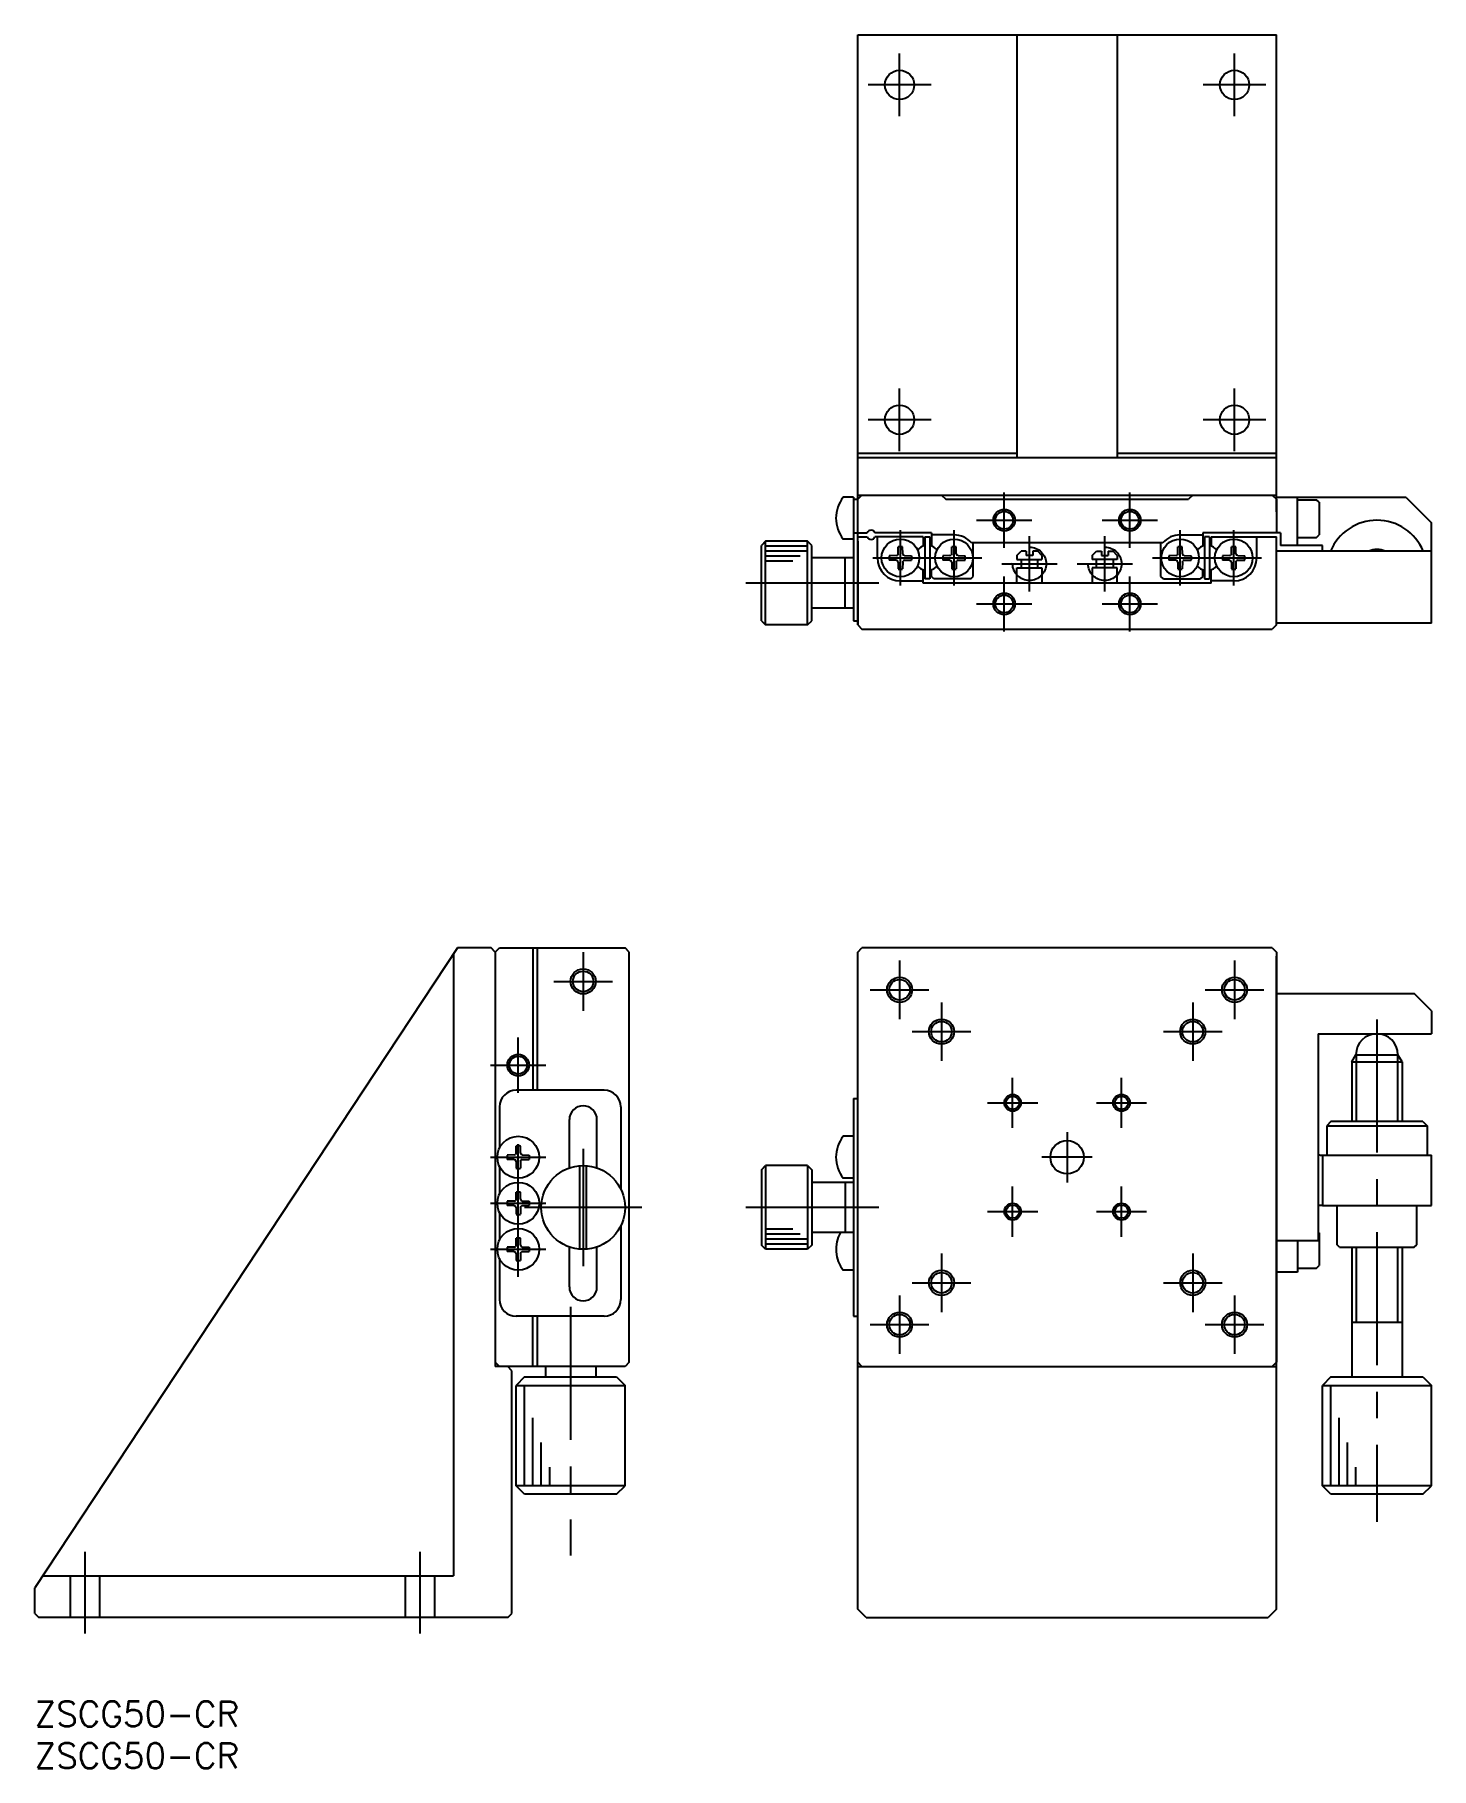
# Model space of a CAD drawing. Extents: x 0 to 167, y -8 to 199.
import ezdxf

# ---------------------------------------------------------------- set-up
doc = ezdxf.new("R2010")
doc.units = 0
doc.header["$LTSCALE"] = 0.5
doc.linetypes.add('CENTER', pattern=[50.8, 31.75, -6.35, 6.35, -6.35])
doc.linetypes.add('DASHED', pattern=[19.05, 12.7, -6.35])
for name, color, linetype in [('MSM_CENTER', 1, 'CENTER'), ('MSM_CONTINUOUS', 7, 'CONTINUOUS'), ('MSM_DASHED', 4, 'DASHED'), ('MSM_NARROW', 5, 'CONTINUOUS'), ('MSM_PART_NUMBER', 7, 'CONTINUOUS')]:
    doc.layers.add(name, color=color, linetype=linetype)
doc.styles.get("Standard").update_dxf_attribs({"font": 'txt.shx', "height": 3, "bigfont": 'bigfont.shx'})

# ---------------------------------------------------------------- blocks, each defined once
blk = doc.blocks.new('*U2')
at = {"layer": 'MSM_PART_NUMBER'}
blk.add_text('ZSCG50-CR', height=3, dxfattribs=at).set_placement((0, -3))
blk = doc.blocks.new('*U3')
at = {"layer": 'MSM_PART_NUMBER'}
blk.add_text('ZSCG50-CR', height=3, dxfattribs=at).set_placement((0, -8))

msp = doc.modelspace()

# ---------------------------------------------------------------- linework, layer by layer
at = {"layer": 'MSM_CENTER'}
for p, q in [((103.29, 189.34), (103.29, 196.84)), ((143.29, 189.34), (143.29, 196.84)), ((107.04, 193.09), (99.54, 193.09)), ((147.04, 193.09), (139.54, 193.09)), ((103.29, 149.34), (103.29, 156.84)), ((143.29, 149.34), (143.29, 156.84)), ((107.04, 153.09), (99.54, 153.09)), ((147.04, 153.09), (139.54, 153.09)), ((115.79, 137.79), (115.79, 144.39)), ((130.79, 137.79), (130.79, 144.39)), ((112.49, 141.09), (119.09, 141.09)), ((127.49, 141.09), (134.09, 141.09)), ((103.39, 133.29), (103.39, 139.89)), ((109.79, 133.29), (109.79, 139.89)), ((118.79, 132.59), (118.79, 139.19)), ((127.79, 132.59), (127.79, 139.19)), ((136.79, 133.29), (136.79, 139.89)), ((143.19, 133.29), (143.19, 139.89)), ((100.09, 136.59), (113.09, 136.59)), ((115.49, 135.89), (122.09, 135.89)), ((124.49, 135.89), (131.09, 135.89)), ((133.49, 136.59), (146.49, 136.59)), ((100.81, 133.59), (82.92, 133.59)), ((115.79, 127.79), (115.79, 134.39)), ((130.79, 127.79), (130.79, 134.39)), ((112.49, 131.09), (119.09, 131.09)), ((127.49, 131.09), (134.09, 131.09)), ((65.5, 89.5), (65.5, 82.5)), ((103.29, 88.5), (103.29, 81.5)), ((143.29, 88.5), (143.29, 81.5)), ((62, 86), (69, 86)), ((99.79, 85), (106.79, 85)), ((139.79, 85), (146.79, 85)), ((108.29, 83.5), (108.29, 76.5)), ((138.29, 83.5), (138.29, 76.5)), ((160.29, 81.44), (160.29, 21.44)), ((57.75, 72.7), (57.75, 79.3)), ((104.79, 80), (111.79, 80)), ((134.79, 80), (141.79, 80)), ((54.45, 76), (61.05, 76)), ((116.79, 68.5), (116.79, 74.5)), ((129.79, 68.5), (129.79, 74.5)), ((113.79, 71.5), (119.79, 71.5)), ((126.79, 71.5), (132.79, 71.5)), ((57.75, 50.7), (57.75, 68.3)), ((123.29, 68), (123.29, 62)), ((54.45, 65), (61.05, 65)), ((65.5, 66), (65.5, 52)), ((126.29, 65), (120.29, 65)), ((116.79, 55.5), (116.79, 61.5)), ((129.79, 55.5), (129.79, 61.5)), ((54.45, 59.5), (61.05, 59.5)), ((72.5, 59), (58.5, 59)), ((100.81, 59), (82.92, 59)), ((113.79, 58.5), (119.79, 58.5)), ((126.79, 58.5), (132.79, 58.5)), ((54.45, 54), (61.05, 54)), ((108.29, 53.5), (108.29, 46.5)), ((138.29, 53.5), (138.29, 46.5)), ((104.79, 50), (111.79, 50)), ((134.79, 50), (141.79, 50)), ((103.29, 48.5), (103.29, 41.5)), ((143.29, 48.5), (143.29, 41.5)), ((64, 47.11), (64, 17.42)), ((99.79, 45), (106.79, 45)), ((139.79, 45), (146.79, 45)), ((6, 17.85), (6, 8.09)), ((46, 17.85), (46, 8.09))]:
    msp.add_line(p, q, dxfattribs=at)
at = {"layer": 'MSM_CONTINUOUS'}
for p, q in [((98.29, 199.09), (148.29, 199.09)), ((98.29, 142.09), (98.29, 199.09)), ((117.29, 199.09), (117.29, 148.59)), ((129.29, 199.09), (129.29, 148.59)), ((148.29, 142.09), (148.29, 199.09)), ((98.29, 149.09), (117.29, 149.09)), ((98.29, 148.59), (148.29, 148.59)), ((129.29, 149.09), (148.29, 149.09)), ((97.79, 143.84), (96.56, 143.84)), ((97.79, 143.84), (97.79, 129.09)), ((97.79, 143.59), (98.29, 143.59)), ((98.29, 144.09), (148.29, 144.09)), ((98.79, 144.09), (98.29, 143.59)), ((98.29, 139.59), (98.29, 143.59)), ((108.29, 144.09), (108.79, 143.59)), ((108.79, 143.59), (137.79, 143.59)), ((138.29, 144.09), (137.79, 143.59)), ((147.79, 144.09), (148.29, 143.59)), ((163.79, 143.79), (148.29, 143.79)), ((148.29, 143.59), (148.29, 139.59)), ((150.79, 138.09), (150.79, 143.79)), ((150.79, 143.54), (153.09, 143.54)), ((153.39, 143.24), (153.09, 143.54)), ((153.39, 143.24), (153.39, 139.34)), ((163.79, 143.79), (166.79, 140.79)), ((97.79, 138.84), (96.56, 138.84)), ((97.79, 139.59), (99.43, 139.59)), ((98.29, 128.59), (98.29, 139.59)), ((98.29, 139.09), (99.43, 139.09)), ((107.09, 139.59), (100.34, 139.59)), ((106.09, 139.09), (100.34, 139.09)), ((100.64, 136.59), (100.64, 139.09)), ((106.09, 139.09), (106.09, 138.01)), ((106.29, 139.09), (106.29, 134.09)), ((106.29, 139.09), (106.89, 139.09)), ((106.89, 139.09), (106.89, 134.09)), ((107.09, 139.59), (107.09, 138.01)), ((109.79, 139.34), (107.09, 139.34)), ((136.79, 139.34), (139.49, 139.34)), ((148.29, 139.59), (139.49, 139.59)), ((139.49, 139.59), (139.49, 138.01)), ((139.69, 139.09), (139.69, 134.09)), ((140.29, 139.09), (139.69, 139.09)), ((140.29, 139.09), (140.29, 134.09)), ((140.49, 139.09), (148.29, 139.09)), ((140.49, 139.09), (140.49, 138.01)), ((145.94, 136.59), (145.94, 139.09)), ((148.79, 139.59), (148.29, 139.59)), ((148.29, 128.59), (148.29, 139.09)), ((148.79, 139.59), (148.79, 138.09)), ((150.79, 139.04), (153.09, 139.04)), ((153.09, 139.04), (153.39, 139.34)), ((166.79, 128.79), (166.79, 140.79)), ((87.29, 138.59), (86.79, 138.09)), ((86.79, 129.09), (86.79, 138.09)), ((87.29, 128.59), (87.29, 138.59)), ((92.29, 138.59), (87.29, 138.59)), ((92.29, 128.59), (92.29, 138.59)), ((92.79, 138.09), (92.29, 138.59)), ((92.79, 129.09), (92.79, 138.09)), ((98.29, 138.59), (98.29, 128.59)), ((102.9, 136.87), (102.06, 136.85)), ((102.9, 136.87), (103.04, 136.93)), ((103.11, 137.09), (103.04, 136.93)), ((103.11, 137.09), (103.13, 137.92)), ((103.66, 137.09), (103.65, 137.92)), ((103.66, 137.09), (103.73, 136.93)), ((103.87, 136.87), (103.73, 136.93)), ((103.87, 136.87), (104.71, 136.85)), ((109.3, 136.87), (108.46, 136.85)), ((109.3, 136.87), (109.44, 136.93)), ((109.51, 137.09), (109.44, 136.93)), ((109.51, 137.09), (109.53, 137.92)), ((110.06, 137.09), (110.05, 137.92)), ((110.06, 137.09), (110.13, 136.93)), ((110.27, 136.87), (110.13, 136.93)), ((110.27, 136.87), (111.11, 136.85)), ((134.71, 138.39), (111.87, 138.39)), ((112.09, 134.39), (112.09, 138.39)), ((117.29, 136.89), (117.79, 137.39)), ((117.29, 136.89), (117.29, 136.39)), ((118.39, 137.39), (117.79, 137.39)), ((118.39, 137.39), (118.39, 136.89)), ((119.19, 136.89), (118.39, 136.89)), ((119.79, 137.39), (119.19, 137.39)), ((119.19, 137.39), (119.19, 136.89)), ((120.29, 136.89), (119.79, 137.39)), ((120.29, 136.89), (120.29, 136.39)), ((126.29, 136.89), (126.79, 137.39)), ((126.29, 136.89), (126.29, 136.39)), ((126.79, 137.39), (127.39, 137.39)), ((127.39, 137.39), (127.39, 136.89)), ((127.39, 136.89), (128.19, 136.89)), ((128.19, 137.39), (128.19, 136.89)), ((128.19, 137.39), (128.79, 137.39)), ((129.29, 136.89), (128.79, 137.39)), ((129.29, 136.89), (129.29, 136.39)), ((134.49, 134.39), (134.49, 138.39)), ((136.3, 136.87), (135.46, 136.85)), ((136.3, 136.87), (136.44, 136.93)), ((136.51, 137.09), (136.44, 136.93)), ((136.51, 137.09), (136.53, 137.92)), ((137.06, 137.09), (137.05, 137.92)), ((137.06, 137.09), (137.13, 136.93)), ((137.27, 136.87), (137.13, 136.93)), ((137.27, 136.87), (138.11, 136.85)), ((142.7, 136.87), (141.86, 136.85)), ((142.7, 136.87), (142.84, 136.93)), ((142.91, 137.09), (142.84, 136.93)), ((142.91, 137.09), (142.93, 137.92)), ((143.46, 137.09), (143.45, 137.92)), ((143.46, 137.09), (143.53, 136.93)), ((143.67, 136.87), (143.53, 136.93)), ((143.67, 136.87), (144.51, 136.85)), ((166.79, 137.39), (148.29, 137.39)), ((153.79, 138.09), (148.79, 138.09)), ((153.79, 137.39), (153.79, 138.09)), ((97.79, 136.59), (92.79, 136.59)), ((96.79, 130.59), (96.79, 136.59)), ((102.9, 136.32), (102.06, 136.33)), ((102.9, 136.32), (103.04, 136.26)), ((103.11, 136.1), (103.04, 136.26)), ((103.11, 136.1), (103.13, 135.27)), ((103.66, 136.1), (103.65, 135.27)), ((103.66, 136.1), (103.73, 136.26)), ((103.87, 136.32), (103.73, 136.26)), ((103.87, 136.32), (104.71, 136.33)), ((106.09, 133.59), (106.09, 135.18)), ((107.09, 134.39), (107.09, 135.18)), ((109.3, 136.32), (108.46, 136.33)), ((109.3, 136.32), (109.44, 136.26)), ((109.51, 136.1), (109.44, 136.26)), ((109.51, 136.1), (109.53, 135.27)), ((110.06, 136.1), (110.05, 135.27)), ((110.06, 136.1), (110.13, 136.26)), ((110.27, 136.32), (110.13, 136.26)), ((110.27, 136.32), (111.11, 136.33)), ((117.29, 136.39), (120.29, 136.39)), ((117.29, 135.39), (120.29, 135.39)), ((117.29, 133.59), (117.29, 135.39)), ((117.79, 136.39), (117.79, 135.39)), ((119.79, 135.39), (119.79, 136.39)), ((120.29, 135.39), (120.29, 133.59)), ((129.29, 136.39), (126.29, 136.39)), ((129.29, 135.39), (126.29, 135.39)), ((126.29, 135.39), (126.29, 133.59)), ((126.79, 135.39), (126.79, 136.39)), ((128.79, 136.39), (128.79, 135.39)), ((129.29, 133.59), (129.29, 135.39)), ((136.3, 136.32), (135.46, 136.33)), ((136.3, 136.32), (136.44, 136.26)), ((136.51, 136.1), (136.44, 136.26)), ((136.51, 136.1), (136.53, 135.27)), ((137.06, 136.1), (137.05, 135.27)), ((137.06, 136.1), (137.13, 136.26)), ((137.27, 136.32), (137.13, 136.26)), ((137.27, 136.32), (138.11, 136.33)), ((139.49, 134.39), (139.49, 135.18)), ((140.49, 133.59), (140.49, 135.18)), ((142.7, 136.32), (141.86, 136.33)), ((142.7, 136.32), (142.84, 136.26)), ((142.91, 136.1), (142.84, 136.26)), ((142.91, 136.1), (142.93, 135.27)), ((143.46, 136.1), (143.45, 135.27)), ((143.46, 136.1), (143.53, 136.26)), ((143.67, 136.32), (143.53, 136.26)), ((143.67, 136.32), (144.51, 136.33)), ((103.39, 133.84), (106.09, 133.84)), ((140.49, 133.59), (106.09, 133.59)), ((106.89, 134.09), (106.29, 134.09)), ((107.39, 134.09), (107.09, 134.39)), ((111.79, 134.09), (107.39, 134.09)), ((111.79, 134.09), (112.09, 134.39)), ((134.79, 134.09), (134.49, 134.39)), ((134.79, 134.09), (139.19, 134.09)), ((139.49, 134.39), (139.19, 134.09)), ((139.69, 134.09), (140.29, 134.09)), ((143.19, 133.84), (140.49, 133.84)), ((97.79, 130.59), (92.79, 130.59)), ((86.79, 129.09), (87.29, 128.59)), ((92.29, 128.59), (87.29, 128.59)), ((92.29, 128.59), (92.79, 129.09)), ((97.79, 129.09), (98.29, 129.09)), ((98.29, 128.59), (98.79, 128.09)), ((148.29, 128.59), (147.79, 128.09)), ((166.79, 128.79), (148.29, 128.79)), ((98.79, 128.09), (147.79, 128.09)), ((50.5, 90), (0, 13.56)), ((50, 89.24), (50, 15)), ((54.5, 90), (50.5, 90)), ((55, 89.5), (54.5, 90)), ((55, 89.5), (55.5, 90)), ((55, 89.5), (55.5, 90)), ((55, 89.5), (55, 40)), ((55.5, 90), (70.5, 90)), ((59.5, 90), (59.5, 73)), ((60, 90), (60, 73)), ((71, 89.5), (70.5, 90)), ((71, 40.5), (71, 89.5)), ((98.29, 89.5), (98.79, 90)), ((98.29, 40.5), (98.29, 89.5)), ((147.79, 90), (98.79, 90)), ((147.29, 90), (99.29, 90)), ((147.79, 90), (148.29, 89.5)), ((148.29, 89.5), (148.29, 40.5)), ((98.29, 11), (98.29, 89)), ((148.29, 11), (148.29, 89)), ((164.79, 84.5), (148.29, 84.5)), ((166.79, 82.5), (164.79, 84.5)), ((166.79, 82.5), (166.79, 79.75)), ((153.29, 79.75), (153.29, 55)), ((153.29, 79.75), (166.79, 79.75)), ((157.29, 76.38), (157.79, 77.25)), ((157.79, 77.25), (162.79, 77.25)), ((163.29, 76.38), (162.79, 77.25)), ((157.29, 76.38), (157.29, 69.25)), ((157.29, 76.38), (163.29, 76.38)), ((163.29, 76.38), (163.29, 69.25)), ((68, 73), (57.5, 73)), ((55.5, 71), (55.5, 66.09)), ((70, 71), (70, 61.18)), ((97.79, 72), (97.79, 46)), ((97.79, 72), (98.29, 72)), ((63.85, 63.65), (63.85, 69.5)), ((67.15, 63.79), (67.15, 69.5)), ((154.79, 69.25), (154.29, 68.75)), ((154.29, 68.75), (166.29, 68.75)), ((154.29, 68.75), (154.29, 65.25)), ((165.79, 69.25), (154.79, 69.25)), ((165.79, 69.25), (166.29, 68.75)), ((166.29, 68.75), (166.29, 65.25)), ((57.48, 65.5), (57.49, 66.32)), ((58.02, 65.5), (58.01, 66.32)), ((97.79, 67.5), (96.56, 67.5)), ((57.27, 65.27), (56.43, 65.26)), ((57.27, 64.73), (56.43, 64.74)), ((57.27, 65.27), (57.4, 65.33)), ((57.27, 64.73), (57.4, 64.67)), ((57.48, 65.5), (57.4, 65.33)), ((57.48, 64.5), (57.4, 64.67)), ((57.48, 64.5), (57.49, 63.68)), ((58.02, 64.5), (58.01, 63.68)), ((58.02, 65.5), (58.1, 65.33)), ((58.02, 64.5), (58.1, 64.67)), ((58.23, 65.27), (58.1, 65.33)), ((58.23, 64.73), (58.1, 64.67)), ((58.23, 65.27), (59.07, 65.26)), ((58.23, 64.73), (59.07, 64.74)), ((153.79, 65.25), (166.79, 65.25)), ((153.79, 65.25), (153.79, 59.25)), ((166.79, 59.25), (166.79, 65.25)), ((55.5, 63.91), (55.5, 60.59)), ((65.1, 54.02), (65.1, 63.98)), ((65.9, 54.02), (65.9, 63.98)), ((86.79, 63.5), (87.29, 64)), ((86.79, 63.5), (86.79, 54.5)), ((92.29, 64), (87.29, 64)), ((87.29, 64), (87.29, 54)), ((92.29, 64), (92.29, 54)), ((92.29, 64), (92.79, 63.5)), ((92.79, 63.5), (92.79, 54.5)), ((97.79, 62.5), (96.56, 62.5)), ((57.48, 60), (57.49, 60.82)), ((58.02, 60), (58.01, 60.82)), ((97.79, 62), (92.79, 62)), ((96.79, 62), (96.79, 56)), ((55.5, 58.41), (55.5, 55.09)), ((57.27, 59.77), (56.43, 59.76)), ((57.27, 59.23), (56.43, 59.24)), ((57.27, 59.77), (57.4, 59.83)), ((57.27, 59.23), (57.4, 59.17)), ((57.48, 60), (57.4, 59.83)), ((57.48, 59), (57.4, 59.17)), ((57.48, 59), (57.49, 58.18)), ((58.02, 59), (58.01, 58.18)), ((58.02, 60), (58.1, 59.83)), ((58.02, 59), (58.1, 59.17)), ((58.23, 59.77), (58.1, 59.83)), ((58.23, 59.23), (58.1, 59.17)), ((58.23, 59.77), (59.07, 59.76)), ((58.23, 59.23), (59.07, 59.24)), ((153.79, 59.25), (166.79, 59.25)), ((155.54, 54.55), (155.54, 59.25)), ((165.04, 54.55), (165.04, 59.25)), ((70, 56.82), (70, 48)), ((97.79, 56), (92.79, 56)), ((153.39, 55.95), (153.29, 56.05)), ((153.39, 55.95), (153.39, 52.05)), ((57.27, 54.27), (56.43, 54.26)), ((57.27, 54.27), (57.4, 54.33)), ((57.48, 54.5), (57.4, 54.33)), ((57.48, 54.5), (57.49, 55.32)), ((58.02, 54.5), (58.01, 55.32)), ((58.02, 54.5), (58.1, 54.33)), ((58.23, 54.27), (58.1, 54.33)), ((58.23, 54.27), (59.07, 54.26)), ((63.85, 49.5), (63.85, 54.35)), ((67.15, 49.5), (67.15, 54.21)), ((87.29, 54), (86.79, 54.5)), ((92.29, 54), (87.29, 54)), ((92.79, 54.5), (92.29, 54)), ((153.29, 55), (148.29, 55)), ((150.79, 55), (150.79, 51.25)), ((155.84, 54.25), (155.54, 54.55)), ((155.84, 54.25), (164.74, 54.25)), ((157.29, 54.25), (157.29, 38.75)), ((163.29, 54.25), (163.29, 38.75)), ((164.74, 54.25), (165.04, 54.55)), ((55.5, 52.91), (55.5, 48)), ((57.27, 53.73), (56.43, 53.74)), ((57.27, 53.73), (57.4, 53.67)), ((57.48, 53.5), (57.4, 53.67)), ((57.48, 53.5), (57.49, 52.68)), ((58.02, 53.5), (58.01, 52.68)), ((58.02, 53.5), (58.1, 53.67)), ((58.23, 53.73), (58.1, 53.67)), ((58.23, 53.73), (59.07, 53.74)), ((153.09, 51.75), (153.39, 52.05)), ((97.79, 51.5), (96.56, 51.5)), ((150.79, 51.25), (148.29, 51.25)), ((150.79, 51.75), (153.09, 51.75)), ((68, 46), (57.5, 46)), ((59.5, 40), (59.5, 46)), ((60, 46), (60, 40)), ((97.79, 46), (98.29, 46)), ((163.29, 45.25), (157.29, 45.25)), ((55, 40.5), (55.5, 40)), ((70.5, 40), (55, 40)), ((57, 39.5), (56.5, 40)), ((57, 10.5), (57, 39.5)), ((61, 40), (61, 38.75)), ((67, 40), (67, 38.75)), ((71, 40.5), (70.5, 40)), ((98.79, 40), (98.29, 40.5)), ((98.29, 40), (148.29, 40)), ((98.79, 40), (147.79, 40)), ((148.29, 40.5), (147.79, 40)), ((58.5, 38.75), (57.5, 37.75)), ((57.5, 25.75), (57.5, 37.75)), ((57.5, 37.75), (70.5, 37.75)), ((58.5, 38.75), (69.5, 38.75)), ((69.5, 38.75), (70.5, 37.75)), ((70.5, 25.75), (70.5, 37.75)), ((154.79, 38.75), (153.79, 37.75)), ((153.79, 37.75), (166.79, 37.75)), ((153.79, 25.75), (153.79, 37.75)), ((154.79, 38.75), (165.79, 38.75)), ((165.79, 38.75), (166.79, 37.75)), ((166.79, 25.75), (166.79, 37.75)), ((70.5, 25.75), (57.5, 25.75)), ((58.5, 24.75), (57.5, 25.75)), ((69.5, 24.75), (70.5, 25.75)), ((166.79, 25.75), (153.79, 25.75)), ((154.79, 24.75), (153.79, 25.75)), ((165.79, 24.75), (166.79, 25.75)), ((69.5, 24.75), (58.5, 24.75)), ((165.79, 24.75), (154.79, 24.75)), ((0.95, 15), (50, 15)), ((0, 10.5), (0, 13.56)), ((0, 10.5), (0.5, 10)), ((56.5, 10), (57, 10.5)), ((99.29, 10), (98.29, 11)), ((148.29, 11), (147.29, 10)), ((56.5, 10), (0.5, 10)), ((99.29, 10), (147.29, 10))]:
    msp.add_line(p, q, dxfattribs=at)
for centre, radius in [((103.29, 193.09), 1.75), ((143.29, 193.09), 1.75), ((103.29, 153.09), 1.75), ((143.29, 153.09), 1.75), ((115.79, 141.09), 1.06), ((130.79, 141.09), 1.06), ((103.39, 136.59), 2.25), ((109.79, 136.59), 2.25), ((136.79, 136.59), 2.25), ((143.19, 136.59), 2.25), ((115.79, 131.09), 1.06), ((130.79, 131.09), 1.06), ((65.5, 86), 1.23), ((103.29, 85), 1.23), ((143.29, 85), 1.23), ((108.29, 80), 1.23), ((138.29, 80), 1.23), ((57.75, 76), 1.06), ((116.79, 71.5), 0.783), ((129.79, 71.5), 0.783), ((57.75, 65), 2.5), ((123.29, 65), 2), ((65.5, 59), 5), ((57.75, 59.5), 2.5), ((116.79, 58.5), 0.783), ((129.79, 58.5), 0.783), ((57.75, 54), 2.5), ((108.29, 50), 1.23), ((138.29, 50), 1.23), ((103.29, 45), 1.23), ((143.29, 45), 1.23)]:
    msp.add_circle(centre, radius, dxfattribs=at)
for centre, radius, start, end in [((99.69, 141.34), 4, 141.3178, 218.6822), ((160.29, 135.09), 6, 22.5403, 157.4597), ((99.89, 139.39), 0.5, 23.5782, 156.4218), ((99.89, 139.29), 0.5, 203.5782, 336.4218), ((109.79, 136.59), 2.75, 40.8851, 90), ((136.79, 136.59), 2.75, 90, 139.1149), ((103.39, 136.59), 1.35, 168.8959, 191.1041), ((103.39, 136.59), 1.35, 78.8959, 101.1041), ((103.39, 136.59), 1.35, 348.8959, 11.1041), ((106.59, 136.59), 1.5, 101.537, 140.6871), ((106.59, 136.59), 1.5, 39.3129, 78.463), ((109.79, 136.59), 1.35, 168.8959, 191.1041), ((109.79, 136.59), 1.35, 78.8959, 101.1041), ((109.79, 136.59), 1.35, 348.8959, 11.1041), ((136.79, 136.59), 1.35, 168.8959, 191.1041), ((136.79, 136.59), 1.35, 78.8959, 101.1041), ((136.79, 136.59), 1.35, 348.8959, 11.1041), ((139.99, 136.59), 1.5, 101.537, 140.6871), ((139.99, 136.59), 1.5, 39.3128, 78.463), ((143.19, 136.59), 1.35, 168.8959, 191.1041), ((143.19, 136.59), 1.35, 78.8959, 101.1041), ((143.19, 136.59), 1.35, 348.8959, 11.1041), ((160.29, 135.09), 2.5, 66.926, 113.0739), ((103.39, 136.59), 2.75, 180, 270), ((103.39, 136.59), 1.35, 258.8959, 281.1041), ((106.59, 136.59), 1.5, 219.3129, 258.463), ((106.59, 136.59), 1.5, 281.537, 320.6871), ((109.79, 136.59), 1.35, 258.8959, 281.1041), ((136.79, 136.59), 1.35, 258.8959, 281.1041), ((139.99, 136.59), 1.5, 219.3129, 258.463), ((139.99, 136.59), 1.5, 281.537, 320.6871), ((143.19, 136.59), 1.35, 258.8959, 281.1041), ((143.19, 136.59), 2.75, 270, 0), ((160.29, 77.25), 2.5, 0, 180), ((57.5, 71), 2, 90, 180), ((68, 71), 2, 0, 90), ((65.5, 69.5), 1.65, 0, 180), ((57.75, 65), 1.35, 78.8959, 101.1041), ((99.69, 65), 4, 141.3178, 218.6822), ((57.75, 65), 1.35, 168.8959, 191.1041), ((57.75, 65), 1.35, 348.8959, 11.1041), ((153.79, 68.25), 3, 260.4059, 270), ((57.75, 65), 1.35, 258.8959, 281.1041), ((57.75, 59.5), 1.35, 78.8959, 101.1041), ((57.75, 59.5), 1.35, 168.8959, 191.1041), ((57.75, 59.5), 1.35, 258.8959, 281.1041), ((57.75, 59.5), 1.35, 348.8959, 11.1041), ((153.79, 56.25), 3, 90, 99.5941), ((99.69, 54), 4, 150, 218.6822), ((57.75, 54), 1.35, 168.8959, 191.1041), ((57.75, 54), 1.35, 78.8959, 101.1041), ((57.75, 54), 1.35, 348.8959, 11.1041), ((57.75, 54), 1.35, 258.8959, 281.1041), ((57.5, 48), 2, 180, 270), ((65.5, 49.5), 1.65, 180, 0), ((68, 48), 2, 270, 0)]:
    msp.add_arc(centre, radius, start, end, dxfattribs=at)
at = {"layer": 'MSM_DASHED'}
for p, q in [((4.25, 15), (4.25, 10)), ((7.75, 15), (7.75, 10)), ((44.25, 15), (44.25, 10)), ((47.75, 15), (47.75, 10))]:
    msp.add_line(p, q, dxfattribs=at)
for centre in [(118.79, 135.89), (127.79, 135.89)]:
    msp.add_circle(centre, 2, dxfattribs=at)
at = {"layer": 'MSM_NARROW'}
for p, q in [((92.29, 137.99), (87.29, 137.99)), ((92.29, 137.39), (87.29, 137.39)), ((91.42, 136.79), (87.29, 136.79)), ((90.55, 136.19), (87.29, 136.19)), ((157.83, 77.25), (157.83, 69.25)), ((162.74, 77.25), (162.74, 69.25)), ((90.55, 56.4), (87.29, 56.4)), ((91.42, 55.8), (87.29, 55.8)), ((92.29, 55.2), (87.29, 55.2)), ((92.29, 54.6), (87.29, 54.6)), ((157.83, 54.25), (157.83, 45.25)), ((162.74, 54.25), (162.74, 45.25)), ((58.5, 25.75), (58.5, 37.75)), ((154.79, 25.75), (154.79, 37.75)), ((59.5, 25.75), (59.5, 33.87)), ((155.79, 25.75), (155.79, 33.87)), ((60.5, 25.75), (60.5, 30.92)), ((156.79, 25.75), (156.79, 30.92)), ((61.5, 25.75), (61.5, 27.98)), ((157.79, 25.75), (157.79, 27.98))]:
    msp.add_line(p, q, dxfattribs=at)
for centre, radius in [((115.79, 141.09), 1.3), ((130.79, 141.09), 1.3), ((115.79, 131.09), 1.3), ((130.79, 131.09), 1.3), ((65.5, 86), 1.5), ((103.29, 85), 1.5), ((143.29, 85), 1.5), ((108.29, 80), 1.5), ((138.29, 80), 1.5), ((57.75, 76), 1.3), ((116.79, 71.5), 1), ((129.79, 71.5), 1), ((116.79, 58.5), 1), ((129.79, 58.5), 1), ((108.29, 50), 1.5), ((138.29, 50), 1.5), ((103.29, 45), 1.5), ((143.29, 45), 1.5)]:
    msp.add_circle(centre, radius, dxfattribs=at)

# ---------------------------------------------------------------- block references
at = {"layer": 'MSM_CONTINUOUS'}
for name in ['*U2', '*U3']:
    msp.add_blockref(name, (0, 0), dxfattribs=at)

doc.saveas('drawing.dxf')
